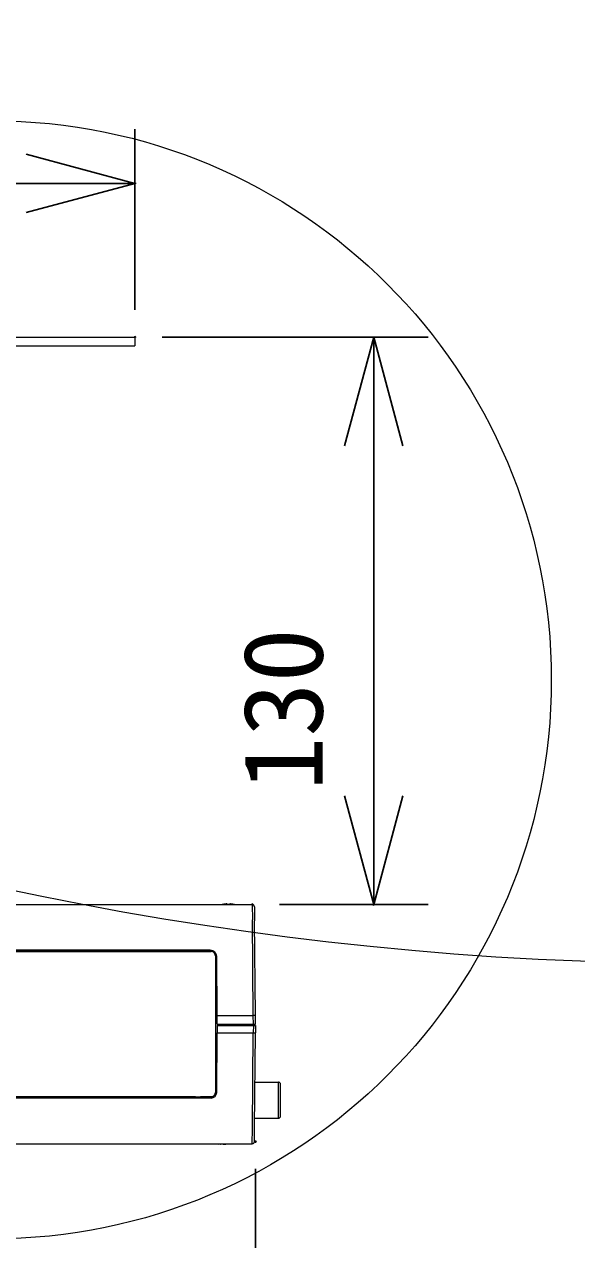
# Model space of a CAD drawing. Units: millimetres, scale not verified. Extents: x -62 to 109, y -56 to 173.
# Drawn here: x 16.99 to 29.7, y 14.65 to 42.61 of the extents above; entities that cross this region are included whole.
import ezdxf
from ezdxf.enums import TextEntityAlignment as Align

# ---------------------------------------------------------------- set-up
doc = ezdxf.new("R2010")
doc.units = ezdxf.units.MM
doc.header["$LTSCALE"] = 0.125
doc.header["$PDMODE"] = 32
doc.header["$PDSIZE"] = 0.025
for name, color, linetype in [('0-0_0', 7, 'Continuous'), ('0-1_DEFPOINTS', 7, 'Continuous'), ('0-6_SUNPO', 7, 'Continuous')]:
    doc.layers.add(name, color=color, linetype=linetype)
doc.layers.add('0-5_GAIKEI', color=1, linetype='Continuous', lineweight=18)
doc.styles.add('ＭＳ ゴシック', font='')
doc.styles.get('ＭＳ ゴシック').set_extended_font_data('MS Gothic')

# ---------------------------------------------------------------- blocks, each defined once
blk = doc.blocks.new('_OPEN30')
at = {"layer": '0-0_0'}
blk.add_line((0, 0), (-1, 0), dxfattribs=at)
blk.add_lwpolyline([(-1, 0.26795), (0, 0), (-1, -0.26795)], dxfattribs=at)
blk = doc.blocks.new('X6')
at = {"layer": '0-6_SUNPO', "style": 'ＭＳ ゴシック', "width": 0.6}
blk.add_text('120', height=1.833, dxfattribs=at).set_placement((-233.249, 227.4317), align=Align.BOTTOM_LEFT)
at = {"layer": '0-6_SUNPO', "style": 'ＭＳ ゴシック'}
blk.add_text('φ', height=1.833, dxfattribs=at).set_placement((-235.3919, 227.4317), align=Align.BOTTOM_LEFT)
blk = doc.blocks.new('D1')
at = {"layer": '0-1_DEFPOINTS'}
for p in [(-226.1061, 226.8067), (-238.1061, 223.2712), (-226.1061, 223.2712)]:
    blk.add_point(p, dxfattribs=at)
at = {"layer": '0-6_SUNPO'}
for p, q in [((-238.1061, 223.8962), (-238.1061, 228.0567)), ((-226.1061, 223.8962), (-226.1061, 228.0567)), ((-235.6061, 226.8067), (-228.6061, 226.8067))]:
    blk.add_line(p, q, dxfattribs=at)
blk.add_blockref('X6', (0, 0), dxfattribs=at)
at = {"layer": '0-6_SUNPO', "xscale": 2.5, "yscale": 2.5, "rotation": 180}
blk.add_blockref('_OPEN30', (-238.1061, 226.8067), dxfattribs=at)
at = {"layer": '0-6_SUNPO', "xscale": 2.5, "yscale": 2.5}
blk.add_blockref('_OPEN30', (-226.1061, 226.8067), dxfattribs=at)
blk = doc.blocks.new('D2')
at = {"layer": '0-1_DEFPOINTS'}
for p in [(-226.1061, 223.2712), (-223.4057, 210.2212), (-220.6136, 210.2212)]:
    blk.add_point(p, dxfattribs=at)
at = {"layer": '0-6_SUNPO'}
for p, q in [((-225.4811, 223.2712), (-219.3636, 223.2712)), ((-220.6136, 220.7712), (-220.6136, 212.7212)), ((-222.7807, 210.2212), (-219.3636, 210.2212))]:
    blk.add_line(p, q, dxfattribs=at)
at = {"layer": '0-6_SUNPO', "xscale": 2.5, "yscale": 2.5}
for p, rotation in [((-220.6136, 223.2712), 90), ((-220.6136, 210.2212), 270)]:
    blk.add_blockref('_OPEN30', p, dxfattribs=dict(at, rotation=rotation))
at = {"layer": '0-6_SUNPO', "style": 'ＭＳ ゴシック'}
blk.add_text('130', height=1.833, rotation=90, dxfattribs=at).set_placement((-221.2386, 212.8352), align=Align.BOTTOM_LEFT)
blk = doc.blocks.new('D4')
at = {"layer": '0-1_DEFPOINTS'}
for p in [(-237.1061, 205.4712), (-223.3321, 204.7664), (-223.3321, 199.1147)]:
    blk.add_point(p, dxfattribs=at)
at = {"layer": '0-6_SUNPO'}
for p, q in [((-237.1061, 204.8462), (-237.1061, 197.8647)), ((-223.3321, 204.1414), (-223.3321, 197.8647)), ((-234.6061, 199.1147), (-225.8321, 199.1147))]:
    blk.add_line(p, q, dxfattribs=at)
at = {"layer": '0-6_SUNPO', "xscale": 2.5, "yscale": 2.5, "rotation": 180}
blk.add_blockref('_OPEN30', (-237.1061, 199.1147), dxfattribs=at)
at = {"layer": '0-6_SUNPO', "xscale": 2.5, "yscale": 2.5}
blk.add_blockref('_OPEN30', (-223.3321, 199.1147), dxfattribs=at)
at = {"layer": '0-6_SUNPO', "style": 'ＭＳ ゴシック'}
blk.add_text('137.7', height=1.833, dxfattribs=at).set_placement((-235.523, 199.7397), align=Align.BOTTOM_LEFT)

msp = doc.modelspace()

# ---------------------------------------------------------------- linework, layer by layer
at = {"layer": '0-5_GAIKEI', "color": 7}
for p, q in [((7.5327, 35.412), (19.5327, 35.412)), ((19.5327, 35.412), (19.5327, 35.212)), ((7.5327, 35.212), (19.5327, 35.212)), ((8.6563, 22.362), (19.9836, 22.362)), ((19.9836, 22.362), (22.2331, 22.362)), ((22.2831, 22.3125), (22.286, 21.9895)), ((22.305, 19.8103), (22.286, 21.9895)), ((22.3067, 19.612), (22.305, 19.8103)), ((22.3065, 19.582), (22.305, 19.4138)), ((22.286, 17.2345), (22.305, 19.4138)), ((22.2831, 16.9116), (22.286, 17.2345)), ((8.656, 16.862), (22.2331, 16.862))]:
    msp.add_line(p, q, dxfattribs=at)
at = {"layer": '0-5_GAIKEI'}
for p, q in [((19.9545, 22.362), (19.9836, 22.362)), ((21.5477, 22.3634), (21.5412, 22.362)), ((21.5477, 22.3634), (21.5477, 22.3627)), ((21.6527, 22.3727), (21.6527, 22.3627)), ((21.7127, 22.3727), (21.7127, 22.3627)), ((21.8177, 22.3634), (21.8177, 22.3627)), ((21.8242, 22.362), (21.8177, 22.3634)), ((22.2331, 22.362), (22.236, 22.012)), ((9.5821, 21.282), (21.2833, 21.282)), ((21.264, 21.312), (9.6014, 21.312)), ((17.601, 21.2844), (13.8345, 21.2844)), ((17.601, 21.312), (17.601, 21.2844)), ((17.6027, 21.2861), (17.601, 21.2844)), ((17.6027, 21.312), (17.6027, 21.2861)), ((17.8227, 21.2861), (17.6027, 21.2861)), ((17.8227, 21.312), (17.8227, 21.2861)), ((17.8227, 21.2861), (17.8245, 21.2844)), ((17.8245, 21.312), (17.8245, 21.2844)), ((20.923, 21.2844), (17.8245, 21.2844)), ((21.0424, 21.2844), (21.0419, 21.2826)), ((21.2857, 21.2844), (21.0424, 21.2844)), ((21.2857, 21.2844), (21.2833, 21.282)), ((21.388, 21.2464), (21.3641, 21.2464)), ((21.3853, 21.1846), (21.3827, 21.182)), ((21.3827, 21.182), (21.3827, 18.042)), ((21.4258, 19.812), (21.414, 21.1633)), ((21.4275, 19.612), (21.4258, 19.812)), ((21.4273, 19.582), (21.4258, 19.412)), ((21.4273, 19.582), (22.3065, 19.582)), ((21.4275, 19.612), (22.3067, 19.612)), ((21.5761, 19.582), (21.5761, 19.612)), ((21.5782, 19.5819), (21.5782, 19.612)), ((21.5827, 19.582), (21.5827, 19.6081)), ((21.6445, 19.612), (21.645, 19.582)), ((21.9879, 19.612), (21.9874, 19.582)), ((22.0027, 19.582), (22.0027, 19.612)), ((22.1027, 19.5819), (22.1027, 19.612)), ((22.1527, 19.5819), (22.1527, 19.612)), ((22.1627, 19.582), (22.1627, 19.612)), ((22.2567, 19.612), (22.255, 19.812)), ((22.2565, 19.582), (22.255, 19.412)), ((22.236, 17.212), (22.255, 19.412)), ((22.2951, 18.277), (22.8327, 18.277)), ((22.8327, 17.447), (22.8327, 18.277)), ((22.8827, 17.497), (22.8827, 18.227)), ((21.2838, 17.912), (9.5816, 17.912)), ((17.601, 17.9396), (17.601, 17.912)), ((17.6027, 17.912), (17.6027, 17.9379)), ((17.8227, 17.9379), (17.8245, 17.9396)), ((17.8227, 17.912), (17.8227, 17.9379)), ((20.923, 17.9396), (17.8245, 17.9396)), ((17.8245, 17.9396), (17.8245, 17.912)), ((20.923, 17.9396), (20.9236, 17.9414)), ((20.9236, 17.9414), (21.0419, 17.9414)), ((21.0424, 17.9396), (21.0419, 17.9414)), ((21.2857, 17.9396), (21.0424, 17.9396)), ((21.2857, 17.9396), (21.2833, 17.942)), ((21.3968, 17.9776), (21.3641, 17.9776)), ((21.3853, 18.0394), (21.3827, 18.042)), ((22.2878, 17.447), (22.8327, 17.447)), ((22.2331, 16.862), (22.236, 17.212)), ((21.3912, 16.862), (21.3977, 16.8607)), ((21.3977, 16.8607), (21.3977, 16.8613)), ((21.4627, 16.8513), (21.4437, 16.8536)), ((21.5027, 16.8513), (21.5027, 16.8613)), ((21.5627, 16.8513), (21.5627, 16.8613)), ((21.6027, 16.8513), (21.6225, 16.8537)), ((21.6677, 16.8607), (21.6742, 16.862)), ((21.6677, 16.8607), (21.6677, 16.8613))]:
    msp.add_line(p, q, dxfattribs=at)
for points in [[(21.6127, 22.3727), (21.6158, 22.373), (21.6183, 22.3732), (21.6204, 22.3734), (21.6223, 22.3736), (21.624, 22.3737), (21.6256, 22.3738), (21.6271, 22.3739), (21.6285, 22.374), (21.6298, 22.3741), (21.631, 22.3742), (21.6322, 22.3742), (21.6333, 22.3743), (21.6343, 22.3743), (21.6352, 22.3743), (21.6361, 22.3744), (21.637, 22.3744), (21.6379, 22.3744), (21.6387, 22.3744), (21.6396, 22.3744), (21.6404, 22.3744), (21.6412, 22.3744), (21.642, 22.3744), (21.6427, 22.3744), (21.6435, 22.3744), (21.6442, 22.3744), (21.6449, 22.3744), (21.6456, 22.3743), (21.6462, 22.3743), (21.6469, 22.3743), (21.6475, 22.3742), (21.6481, 22.3742), (21.6487, 22.3741), (21.6493, 22.374), (21.6499, 22.374), (21.6504, 22.3739), (21.651, 22.3737)], [(21.6286, 22.374), (21.6273, 22.3739), (21.6261, 22.3739), (21.6247, 22.3738), (21.6232, 22.3737), (21.6216, 22.3735), (21.6198, 22.3734), (21.6177, 22.3732), (21.6154, 22.373), (21.6127, 22.3727)], [(21.6527, 22.3727), (21.6526, 22.373), (21.6524, 22.3732), (21.6521, 22.3734), (21.6518, 22.3735), (21.6514, 22.3736), (21.6509, 22.3738), (21.6505, 22.3738), (21.65, 22.3739), (21.6496, 22.374), (21.6491, 22.3741), (21.6486, 22.3741), (21.6482, 22.3742), (21.6477, 22.3742), (21.6472, 22.3743), (21.6467, 22.3743), (21.6462, 22.3743), (21.6456, 22.3743), (21.645, 22.3744), (21.6444, 22.3744), (21.6438, 22.3744), (21.6432, 22.3744), (21.6425, 22.3744), (21.6419, 22.3744), (21.6412, 22.3744), (21.6406, 22.3744), (21.6399, 22.3744), (21.6392, 22.3744), (21.6385, 22.3744), (21.6377, 22.3744), (21.637, 22.3744), (21.6362, 22.3744), (21.6354, 22.3743), (21.6346, 22.3743), (21.6337, 22.3743), (21.6328, 22.3742), (21.6318, 22.3742), (21.6308, 22.3741), (21.6297, 22.3741), (21.6286, 22.374)], [(21.7127, 22.3727), (21.7128, 22.373), (21.713, 22.3732), (21.7133, 22.3734), (21.7137, 22.3735), (21.7141, 22.3736), (21.7145, 22.3738), (21.7149, 22.3738), (21.7154, 22.3739), (21.7159, 22.374), (21.7163, 22.3741), (21.7168, 22.3741), (21.7173, 22.3742), (21.7177, 22.3742), (21.7182, 22.3743), (21.7187, 22.3743), (21.7193, 22.3743), (21.7198, 22.3743), (21.7204, 22.3744), (21.721, 22.3744), (21.7216, 22.3744), (21.7222, 22.3744), (21.7229, 22.3744), (21.7235, 22.3744), (21.7242, 22.3744), (21.7249, 22.3744), (21.7255, 22.3744), (21.7262, 22.3744), (21.727, 22.3744), (21.7277, 22.3744), (21.7284, 22.3744), (21.7292, 22.3744), (21.73, 22.3743), (21.7309, 22.3743), (21.7317, 22.3743), (21.7327, 22.3742), (21.7336, 22.3742), (21.7346, 22.3741), (21.7357, 22.3741), (21.7369, 22.374)], [(21.7527, 22.3727), (21.7497, 22.373), (21.7471, 22.3732), (21.745, 22.3734), (21.7432, 22.3736), (21.7415, 22.3737), (21.7399, 22.3738), (21.7384, 22.3739), (21.7369, 22.374), (21.7356, 22.3741), (21.7344, 22.3742), (21.7332, 22.3742), (21.7322, 22.3743), (21.7312, 22.3743), (21.7302, 22.3743), (21.7293, 22.3744), (21.7284, 22.3744), (21.7275, 22.3744), (21.7267, 22.3744), (21.7259, 22.3744), (21.725, 22.3744), (21.7242, 22.3744), (21.7234, 22.3744), (21.7227, 22.3744), (21.7219, 22.3744), (21.7212, 22.3744), (21.7205, 22.3744), (21.7199, 22.3743), (21.7192, 22.3743), (21.7186, 22.3743), (21.7179, 22.3742), (21.7173, 22.3742), (21.7167, 22.3741), (21.7161, 22.374), (21.7156, 22.374), (21.715, 22.3739), (21.7145, 22.3737)], [(21.7369, 22.374), (21.7381, 22.3739), (21.7394, 22.3739), (21.7408, 22.3738), (21.7422, 22.3737), (21.7439, 22.3735), (21.7457, 22.3734), (21.7477, 22.3732), (21.75, 22.373), (21.7527, 22.3727), (21.7527, 22.3727)], [(21.4258, 19.812), (22.255, 19.812), (22.236, 22.012)], [(20.923, 21.2844), (20.9236, 21.2826), (21.0419, 21.2826)], [(22.305, 19.8103), (22.304, 19.8107), (22.3012, 19.8111), (22.2965, 19.8114), (22.2903, 19.8117), (22.2828, 19.8119), (22.2741, 19.812), (22.2647, 19.8121), (22.255, 19.812)], [(21.4138, 18.0409), (21.4258, 19.412), (22.255, 19.412)], [(22.255, 19.412), (22.2647, 19.412), (22.2741, 19.412), (22.2828, 19.4121), (22.2903, 19.4123), (22.2965, 19.4126), (22.3012, 19.413), (22.304, 19.4133), (22.305, 19.4138)], [(9.5008, 17.9402), (9.5803, 17.9402), (9.5821, 17.942), (21.2833, 17.942)], [(17.8227, 17.9379), (17.6027, 17.9379), (17.601, 17.9396), (13.8345, 17.9396)], [(21.4786, 16.85), (21.4773, 16.8501), (21.4761, 16.8502), (21.4747, 16.8503), (21.4732, 16.8504), (21.4716, 16.8505), (21.4698, 16.8507), (21.4677, 16.8508), (21.4654, 16.8511), (21.4627, 16.8513)], [(21.5027, 16.8513), (21.5026, 16.8511), (21.5024, 16.8508), (21.5021, 16.8507), (21.5018, 16.8505), (21.5014, 16.8504), (21.5009, 16.8503), (21.5005, 16.8502), (21.5, 16.8501), (21.4996, 16.85), (21.4991, 16.85), (21.4986, 16.8499), (21.4982, 16.8499), (21.4977, 16.8498), (21.4972, 16.8498), (21.4967, 16.8498), (21.4962, 16.8497), (21.4956, 16.8497), (21.495, 16.8497), (21.4944, 16.8497), (21.4938, 16.8496), (21.4932, 16.8496), (21.4925, 16.8496), (21.4919, 16.8496), (21.4912, 16.8496), (21.4906, 16.8496), (21.4899, 16.8496), (21.4892, 16.8496), (21.4885, 16.8496), (21.4877, 16.8496), (21.487, 16.8497), (21.4862, 16.8497), (21.4854, 16.8497), (21.4846, 16.8497), (21.4837, 16.8498), (21.4828, 16.8498), (21.4818, 16.8498), (21.4808, 16.8499), (21.4797, 16.85), (21.4786, 16.85)], [(21.491, 16.8496), (21.4916, 16.8496), (21.4921, 16.8496), (21.4926, 16.8496), (21.4931, 16.8496), (21.4936, 16.8496), (21.4941, 16.8496), (21.4946, 16.8497), (21.495, 16.8497), (21.4955, 16.8497), (21.4959, 16.8497), (21.4963, 16.8497), (21.4967, 16.8498), (21.4971, 16.8498), (21.4975, 16.8498), (21.4979, 16.8499), (21.4983, 16.8499), (21.4987, 16.8499), (21.4991, 16.85), (21.4995, 16.85), (21.4999, 16.8501), (21.5003, 16.8502), (21.5007, 16.8502), (21.501, 16.8503), (21.5014, 16.8504), (21.5017, 16.8505), (21.502, 16.8506), (21.5023, 16.8508), (21.5025, 16.8509), (21.5026, 16.8511), (21.5027, 16.8513), (21.5027, 16.8513)], [(21.5627, 16.8513), (21.5628, 16.8511), (21.563, 16.8508), (21.5633, 16.8507), (21.5637, 16.8505), (21.5641, 16.8504), (21.5645, 16.8503), (21.5649, 16.8502), (21.5654, 16.8501), (21.5659, 16.85), (21.5663, 16.85), (21.5668, 16.8499), (21.5673, 16.8499), (21.5677, 16.8498), (21.5682, 16.8498), (21.5687, 16.8498), (21.5693, 16.8497), (21.5698, 16.8497), (21.5704, 16.8497), (21.571, 16.8497), (21.5716, 16.8496), (21.5722, 16.8496), (21.5729, 16.8496), (21.5735, 16.8496), (21.5742, 16.8496), (21.5749, 16.8496), (21.5755, 16.8496), (21.5762, 16.8496), (21.577, 16.8496), (21.5777, 16.8496), (21.5784, 16.8497), (21.5792, 16.8497), (21.58, 16.8497), (21.5809, 16.8497), (21.5817, 16.8498), (21.5827, 16.8498), (21.5836, 16.8498), (21.5846, 16.8499), (21.5857, 16.85), (21.5869, 16.85)], [(21.5869, 16.85), (21.5881, 16.8501), (21.5894, 16.8502), (21.5908, 16.8503), (21.5922, 16.8504), (21.5939, 16.8505), (21.5957, 16.8507), (21.5977, 16.8508), (21.6, 16.8511), (21.6027, 16.8513)]]:
    msp.add_lwpolyline(points, dxfattribs=at)
for centre, radius in [((32.7241, 97.0778), 76.0771), ((16.253, 27.5302), 12.8587)]:
    msp.add_circle(centre, radius, dxfattribs=at)
for centre, radius, start, end in [((21.6827, 21.7021), 0.6742, 95.95873, 101.54976), ((21.6828, 21.7018), 0.6745, 95.96056, 101.54919), ((21.6827, 21.702), 0.6614, 90.00014, 92.59999), ((21.6827, 21.702), 0.6614, 87.40001, 89.99986), ((21.6827, 21.7021), 0.6742, 78.45024, 84.04127), ((21.6827, 21.7018), 0.6745, 78.45081, 84.03944), ((20.9827, 21.202), 0.1017, 54.05545, 125.94438), ((20.9827, 21.202), 0.1, 53.73237, 126.26763), ((21.264, 21.162), 0.15, 0.5, 90), ((21.2831, 21.1825), 0.0996, 359.72403, 89.87185), ((21.2857, 21.1844), 0.1, 38.31774, 90.00301), ((21.2848, 21.1847), 0.1005, 359.93201, 37.86499), ((9467.3199, 19.612), 9445.9348, 179.99046, 180.00954), ((21.6627, 19.512), 0.125, 126.87031, 132.55584), ((22.8327, 18.227), 0.05, 0, 90), ((20.9827, 18.022), 0.1017, 234.05545, 305.94438), ((20.9827, 18.022), 0.1, 233.73237, 306.26763), ((21.2831, 18.0415), 0.0996, 270.12815, 0.27597), ((21.2838, 18.042), 0.13, 270, 359.5), ((21.2857, 18.0396), 0.1, 269.99699, 321.68226), ((21.2848, 18.0393), 0.1005, 322.13501, 0.06799), ((22.8327, 17.497), 0.05, 270, 0), ((21.5327, 17.5219), 0.6742, 258.45024, 264.04127), ((21.5327, 17.522), 0.6614, 267.40001, 269.99986), ((21.5327, 17.522), 0.6614, 270.00014, 272.59999), ((21.5727, 16.9011), 0.0515, 260.78319, 271.92392), ((21.5327, 17.5219), 0.6742, 275.95873, 281.54976)]:
    msp.add_arc(centre, radius, start, end, dxfattribs=at)
at = {"layer": '0-5_GAIKEI', "color": 7}
for centre, start, end in [((22.2331, 22.312), 0.5, 90), ((22.2331, 16.912), 270, 359.5)]:
    msp.add_arc(centre, 0.05, start, end, dxfattribs=at)

# ---------------------------------------------------------------- block references
at = {"layer": '0-6_SUNPO'}
for name in ['D1', 'D2', 'D4']:
    msp.add_blockref(name, (245.6389, -187.8592), dxfattribs=at)

doc.saveas('drawing.dxf')
